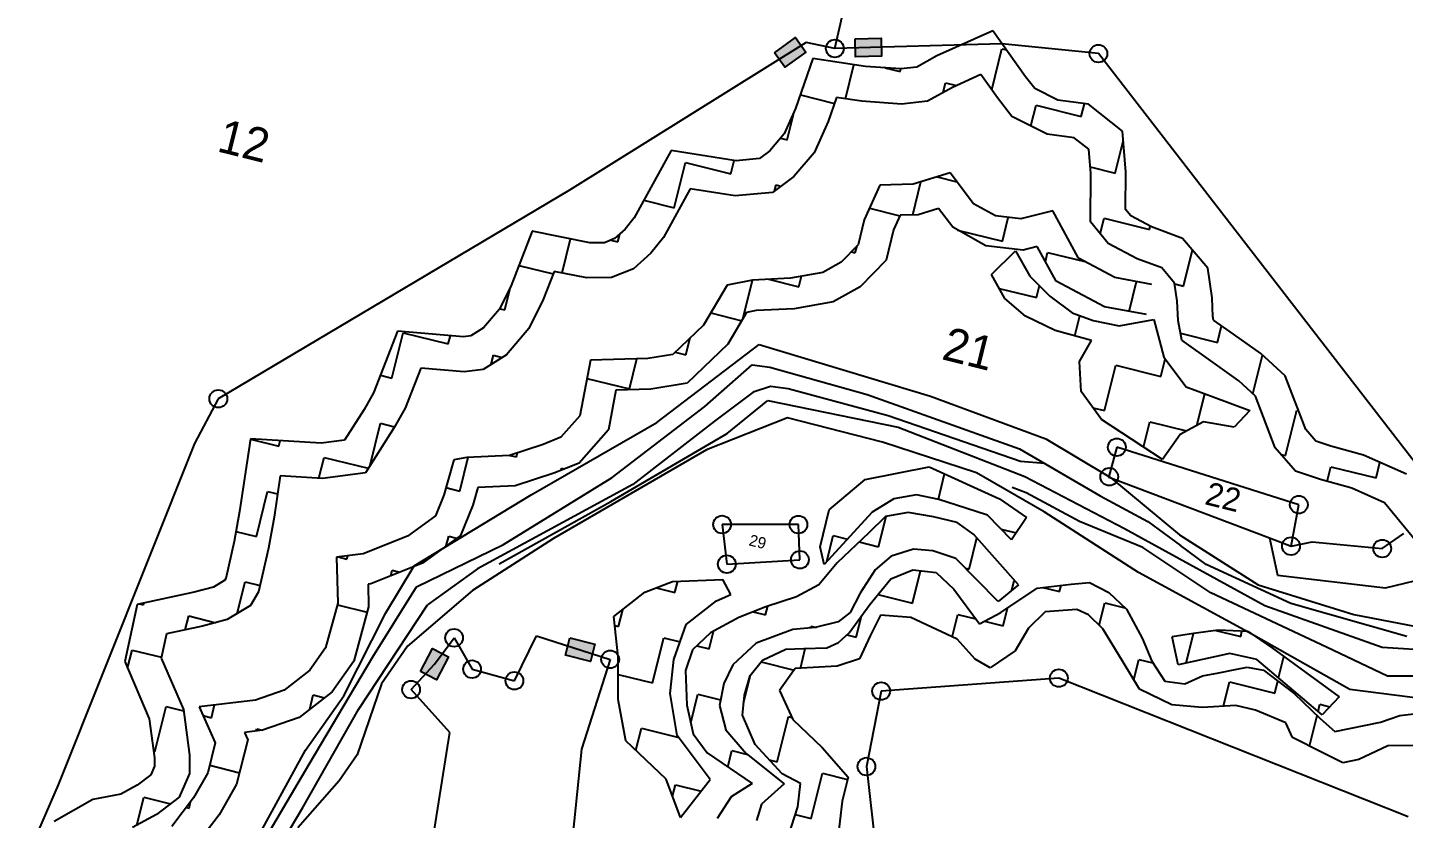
# Model space of a CAD drawing. Header units: metres. Extents: x 312545 to 317295, y 1913851 to 1916479.
# Drawn here: x 315189 to 315928, y 1914671 to 1915096 of the extents above; entities that cross this region are included whole.
import ezdxf

# ---------------------------------------------------------------- set-up
doc = ezdxf.new("R2010")
doc.units = ezdxf.units.M
for name, color, linetype in [('LINE_WATER', 4, 'Continuous'), ('POLY_HATCH', 12, 'Continuous'), ('POLY_PARCEL', 6, 'Continuous'), ('POLY_WATER', 4, 'Continuous'), ('TEXT_PARCEL', 7, 'Continuous')]:
    doc.layers.add(name, color=color, linetype=linetype)
doc.styles.add('TEXT_MAP', font='')
doc.styles.get('TEXT_MAP').set_extended_font_data('Kruti Dev 050')

msp = doc.modelspace()

# ---------------------------------------------------------------- hatches: boundary and pattern name
for points in [[(315606.74, 1915082.83), (315601.08, 1915090.64), (315589.79, 1915082.46), (315595.45, 1915074.65)], [(315647.38, 1915080.67), (315647.1, 1915090.31), (315633.16, 1915089.91), (315633.44, 1915080.27)], [(315491.04, 1914755.44), (315493.36, 1914764.8), (315479.82, 1914768.16), (315477.5, 1914758.8)], [(315414.72, 1914758), (315406.15, 1914762.43), (315399.75, 1914750.04), (315408.32, 1914745.61)]]:
    msp.add_hatch(color=256).paths.add_polyline_path(points)

# ---------------------------------------------------------------- linework, layer by layer
for points in [[(315589.79, 1915082.46), (315601.08, 1915090.64), (315606.74, 1915082.83), (315595.45, 1915074.65)], [(315633.16, 1915089.91), (315647.1, 1915090.31), (315647.38, 1915080.67), (315633.44, 1915080.27)], [(315479.82, 1914768.16), (315493.36, 1914764.8), (315491.04, 1914755.44), (315477.5, 1914758.8)], [(315399.75, 1914750.04), (315406.15, 1914762.43), (315414.72, 1914758), (315408.32, 1914745.61)]]:
    msp.add_lwpolyline(points, close=True)
for centre in [(315622.26, 1915084.77), (315763.84, 1915082.01), (315291.07, 1914896.6), (315773.76, 1914870.56), (315769.68, 1914854.7), (315871.5, 1914839.71), (315561.7, 1914829.05), (315602.7, 1914829.02), (315867.3, 1914817.42), (315916.31, 1914816.12), (315564.23, 1914807.75), (315603.48, 1914810.11), (315417.69, 1914768.18), (315501.57, 1914756.62), (315427.39, 1914751.33), (315450.14, 1914745.12), (315742.57, 1914746.57), (315394.61, 1914740.4), (315647.12, 1914739.58), (315639.22, 1914699.04)]:
    msp.add_circle(centre, 4.77)
at = {"layer": 'LINE_WATER'}
for p, q in [((315552.43, 1914892.52), (315577.78, 1914914.85)), ((315577.78, 1914914.85), (315587.36, 1914913.53)), ((315587.36, 1914913.53), (315639.6, 1914898.81)), ((315578.4, 1914900.21), (315557.53, 1914884.54)), ((315587.63, 1914903.22), (315578.4, 1914900.21)), ((315597.21, 1914901.91), (315587.63, 1914903.22)), ((315650.95, 1914887.52), (315597.21, 1914901.91)), ((315639.6, 1914898.81), (315721.52, 1914869.67)), ((315502.64, 1914854.35), (315552.43, 1914892.52)), ((315564.39, 1914878.02), (315586.33, 1914895.72)), ((315586.33, 1914895.72), (315656.22, 1914881.31)), ((315557.53, 1914884.54), (315513.72, 1914850.54)), ((315721.95, 1914862.85), (315650.95, 1914887.52)), ((315501.9, 1914841.49), (315564.39, 1914878.02)), ((315656.22, 1914881.31), (315724.29, 1914854.83)), ((315721.52, 1914869.67), (315764.79, 1914844.46)), ((315735.06, 1914861.78), (315721.95, 1914862.85)), ((315444.18, 1914818.32), (315502.64, 1914854.35)), ((315724.29, 1914854.83), (315777.92, 1914826.86)), ((315513.72, 1914850.54), (315430.31, 1914805.16)), ((315724.97, 1914845.99), (315717.46, 1914848.98)), ((315753.73, 1914830.74), (315724.97, 1914845.99)), ((315441.92, 1914807.89), (315501.9, 1914841.49)), ((315764.79, 1914844.46), (315790.39, 1914830.69)), ((315787.76, 1914816.66), (315753.73, 1914830.74)), ((315777.92, 1914826.86), (315853.16, 1914785.53)), ((315790.39, 1914830.69), (315808, 1914817.74)), ((315397.52, 1914795.62), (315444.18, 1914818.32)), ((315824.18, 1914792.42), (315787.76, 1914816.66)), ((315821.65, 1914807.57), (315808, 1914817.74)), ((315430.31, 1914805.16), (315403.5, 1914785.85)), ((315867.22, 1914786.58), (315821.65, 1914807.57)), ((315374.04, 1914757.99), (315397.52, 1914795.62)), ((315886.28, 1914763.25), (315824.18, 1914792.42)), ((315366.41, 1914729.67), (315403.5, 1914785.85)), ((315853.16, 1914785.53), (315916.21, 1914763.22)), ((315929.46, 1914768.89), (315867.22, 1914786.58)), ((315339.95, 1914700.39), (315374.04, 1914757.99)), ((315919.2, 1914747.67), (315886.28, 1914763.25)), ((315916.21, 1914763.22), (315977.54, 1914759.14)), ((315935.44, 1914747.53), (315919.2, 1914747.67)), ((315336.45, 1914677.07), (315366.41, 1914729.67)), ((315295.71, 1914625.59), (315339.95, 1914700.39)), ((315304.82, 1914623.76), (315336.45, 1914677.07))]:
    msp.add_line(p, q, dxfattribs=at)
at = {"layer": 'POLY_HATCH'}
for p, q in [((315707.14, 1915094.19), (315677.04, 1915080.75)), ((315724.71, 1915069.55), (315707.14, 1915094.19)), ((315610.52, 1915079.44), (315601.17, 1915052.49)), ((315638.77, 1915075.1), (315610.52, 1915079.44)), ((315657.62, 1915073.81), (315638.77, 1915075.1)), ((315677.04, 1915080.75), (315666.26, 1915074.81)), ((315666.26, 1915074.81), (315657.62, 1915073.81)), ((315700.76, 1915070.75), (315685.43, 1915063.9)), ((315709.61, 1915058.33), (315700.76, 1915070.75)), ((315729.62, 1915063.2), (315724.71, 1915069.55)), ((315685.43, 1915063.9), (315672.1, 1915056.56)), ((315742, 1915056.97), (315729.62, 1915063.2)), ((315623.15, 1915058.48), (315618.66, 1915045.53)), ((315636.69, 1915056.4), (315623.15, 1915058.48)), ((315658.06, 1915054.93), (315636.69, 1915056.4)), ((315672.1, 1915056.56), (315658.06, 1915054.93)), ((315717.36, 1915048.32), (315709.61, 1915058.33)), ((315758.44, 1915054.83), (315742, 1915056.97)), ((315776.78, 1915040.31), (315758.44, 1915054.83)), ((315601.17, 1915052.49), (315595.03, 1915038.84)), ((315618.66, 1915045.53), (315611.07, 1915028.68)), ((315736.4, 1915038.74), (315717.36, 1915048.32)), ((315595.03, 1915038.84), (315587.32, 1915029.81)), ((315750.85, 1915036.86), (315736.4, 1915038.74)), ((315778.52, 1915018.35), (315776.78, 1915040.31)), ((315758.69, 1915030.66), (315750.85, 1915036.86)), ((315759.72, 1915017.62), (315758.69, 1915030.66)), ((315534.41, 1915030.06), (315514.44, 1914993.76)), ((315569.32, 1915024.48), (315534.41, 1915030.06)), ((315581.72, 1915025.61), (315569.32, 1915024.48)), ((315587.32, 1915029.81), (315581.72, 1915025.61)), ((315611.07, 1915028.68), (315600.26, 1915016.02)), ((315600.26, 1915016.02), (315588.75, 1915007.38)), ((315684.23, 1915017.98), (315664.32, 1915011.88)), ((315696.68, 1915001.41), (315684.23, 1915017.98)), ((315759.67, 1914991.65), (315759.72, 1915017.62)), ((315778.48, 1914998.28), (315778.52, 1915018.35)), ((315544.5, 1915009.4), (315530.14, 1914983.29)), ((315568.69, 1915005.54), (315544.5, 1915009.4)), ((315646.43, 1915011.41), (315638.09, 1914992.64)), ((315664.32, 1915011.88), (315646.43, 1915011.41)), ((315588.75, 1915007.38), (315568.69, 1915005.54)), ((315708.53, 1914994.79), (315696.68, 1915001.41)), ((315514.44, 1914993.76), (315509.62, 1914987.71)), ((315657.27, 1914995.2), (315653.75, 1914987.27)), ((315667, 1914995.45), (315657.27, 1914995.2)), ((315678, 1914998.82), (315667, 1914995.45)), ((315685.59, 1914988.71), (315678, 1914998.82)), ((315722.25, 1914993.23), (315708.53, 1914994.79)), ((315739.27, 1914997.59), (315722.25, 1914993.23)), ((315753.18, 1914972.07), (315739.27, 1914997.59)), ((315781.3, 1914994.79), (315778.48, 1914998.28)), ((315792.29, 1914989.04), (315781.3, 1914994.79)), ((315459.69, 1914986.56), (315448.38, 1914957.47)), ((315490.72, 1914980.38), (315459.69, 1914986.56)), ((315509.62, 1914987.71), (315503.95, 1914982.64)), ((315638.09, 1914992.64), (315634.8, 1914979.36)), ((315653.75, 1914987.27), (315649.74, 1914971.09)), ((315703.38, 1914978.78), (315685.59, 1914988.71)), ((315769.12, 1914979.94), (315759.67, 1914991.65)), ((315808.98, 1914982.75), (315792.29, 1914989.04)), ((315498.49, 1914980.45), (315490.72, 1914980.38)), ((315503.95, 1914982.64), (315498.49, 1914980.45)), ((315530.14, 1914983.29), (315523.33, 1914974.76)), ((315634.8, 1914979.36), (315625.72, 1914969.96)), ((315784.59, 1914971.85), (315769.12, 1914979.94)), ((315822.59, 1914966.85), (315808.98, 1914982.75)), ((315523.33, 1914974.76), (315514.02, 1914966.42)), ((315723.4, 1914976.5), (315703.38, 1914978.78)), ((315706.33, 1914963.29), (315719.29, 1914976.01)), ((315719.29, 1914976.01), (315726.97, 1914962.46)), ((315730.93, 1914978.43), (315723.4, 1914976.5)), ((315741.07, 1914959.83), (315730.93, 1914978.43)), ((315772.69, 1914961.72), (315753.18, 1914972.07)), ((315797.84, 1914966.86), (315784.59, 1914971.85)), ((315471.49, 1914965.04), (315465.61, 1914949.89)), ((315488.96, 1914961.56), (315471.49, 1914965.04)), ((315514.02, 1914966.42), (315502.2, 1914961.69)), ((315615.77, 1914964.46), (315598.46, 1914961.4)), ((315625.72, 1914969.96), (315615.77, 1914964.46)), ((315649.74, 1914971.09), (315635.87, 1914956.73)), ((315804.78, 1914958.75), (315797.84, 1914966.86)), ((315824.95, 1914950.78), (315822.59, 1914966.85)), ((315448.38, 1914957.47), (315442.1, 1914944.76)), ((315502.2, 1914961.69), (315488.96, 1914961.56)), ((315564.4, 1914957.59), (315551.74, 1914936.21)), ((315577.96, 1914960.35), (315564.4, 1914957.59)), ((315598.46, 1914961.4), (315577.96, 1914960.35)), ((315635.87, 1914956.73), (315621.35, 1914948.7)), ((315713.57, 1914950.46), (315706.33, 1914963.29)), ((315726.97, 1914962.46), (315737.82, 1914951.8)), ((315767.19, 1914945.97), (315741.07, 1914959.83)), ((315792.62, 1914958), (315772.69, 1914961.72)), ((315806.2, 1914949.03), (315804.78, 1914958.75)), ((315465.61, 1914949.89), (315457.91, 1914934.33)), ((315724.71, 1914940.96), (315713.57, 1914950.46)), ((315737.82, 1914951.8), (315749.68, 1914942.74)), ((315825.36, 1914940.8), (315824.95, 1914950.78)), ((315442.1, 1914944.76), (315433.47, 1914934.66)), ((315574.86, 1914942.89), (315564.77, 1914925.85)), ((315580.04, 1914943.95), (315574.86, 1914942.89)), ((315600.32, 1914944.98), (315580.04, 1914943.95)), ((315621.35, 1914948.7), (315600.32, 1914944.98)), ((315749.68, 1914942.74), (315760.94, 1914938.72)), ((315789.6, 1914941.79), (315767.19, 1914945.97)), ((315806.62, 1914938.7), (315806.2, 1914949.03)), ((315433.47, 1914934.66), (315426.76, 1914930.44)), ((315551.74, 1914936.21), (315535.22, 1914920.45)), ((315740.6, 1914933.34), (315724.71, 1914940.96)), ((315760.94, 1914938.72), (315774.95, 1914935.86)), ((315774.95, 1914935.86), (315793.57, 1914939.21)), ((315793.57, 1914939.21), (315798.95, 1914918.87)), ((315808.59, 1914928.01), (315806.62, 1914938.7)), ((315825.7, 1914938.91), (315825.36, 1914940.8)), ((315836.35, 1914931.33), (315825.7, 1914938.91)), ((315387.33, 1914932.88), (315374.48, 1914899.73)), ((315422.72, 1914929.91), (315387.33, 1914932.88)), ((315426.76, 1914930.44), (315422.72, 1914929.91)), ((315457.91, 1914934.33), (315445.91, 1914920.27)), ((315760.1, 1914927.89), (315740.6, 1914933.34)), ((315753.63, 1914916.63), (315760.1, 1914927.89)), ((315825.44, 1914916.01), (315808.59, 1914928.01)), ((315851.02, 1914920.88), (315836.35, 1914931.33)), ((315445.91, 1914920.27), (315433.28, 1914912.33)), ((315535.22, 1914920.45), (315521.8, 1914918.26)), ((315564.77, 1914925.85), (315542.92, 1914904.99)), ((315864.21, 1914908.91), (315851.02, 1914920.88)), ((315399.78, 1914912.97), (315391.5, 1914891.6)), ((315423.16, 1914911.01), (315399.78, 1914912.97)), ((315490.91, 1914917.33), (315485.34, 1914887.46)), ((315521.8, 1914918.26), (315490.91, 1914917.33)), ((315754.53, 1914900.47), (315753.63, 1914916.63)), ((315798.95, 1914918.87), (315810.96, 1914903.02)), ((315839.21, 1914906.21), (315825.44, 1914916.01)), ((315433.28, 1914912.33), (315423.16, 1914911.01)), ((315542.92, 1914904.99), (315523.38, 1914901.8)), ((315848.25, 1914898.01), (315839.21, 1914906.21)), ((315875.21, 1914880.1), (315864.21, 1914908.91)), ((315374.48, 1914899.73), (315369.4, 1914890.88)), ((315504.69, 1914901.24), (315500.72, 1914879.95)), ((315523.38, 1914901.8), (315504.69, 1914901.24)), ((315765.53, 1914885.48), (315754.53, 1914900.47)), ((315810.96, 1914903.02), (315825.55, 1914897.57)), ((315825.55, 1914897.57), (315845.2, 1914890.24)), ((315858.84, 1914870.25), (315848.25, 1914898.01)), ((315369.4, 1914890.88), (315358.93, 1914874.36)), ((315391.5, 1914891.6), (315385.5, 1914881.16)), ((315845.2, 1914890.24), (315836.85, 1914881.28)), ((315485.34, 1914887.46), (315475.12, 1914875.89)), ((315798.2, 1914863.9), (315765.53, 1914885.48)), ((315820.38, 1914884.14), (315807.7, 1914877.48)), ((315836.85, 1914881.28), (315820.38, 1914884.14)), ((315385.5, 1914881.16), (315370.1, 1914856.87)), ((315475.12, 1914875.89), (315465.6, 1914872.12)), ((315500.72, 1914879.95), (315484.86, 1914862.01)), ((315807.7, 1914877.48), (315798.2, 1914863.9)), ((315880.65, 1914873.89), (315875.21, 1914880.1)), ((315308.33, 1914875), (315302.42, 1914836.03)), ((315346.35, 1914872.71), (315308.33, 1914875)), ((315358.93, 1914874.36), (315346.35, 1914872.71)), ((315465.6, 1914872.12), (315447.57, 1914866.18)), ((315869.8, 1914857.74), (315858.84, 1914870.25)), ((315888.69, 1914871.13), (315880.65, 1914873.89)), ((315906.22, 1914866.34), (315888.69, 1914871.13)), ((315417.55, 1914863.81), (315412.24, 1914844.9)), ((315424.62, 1914865.12), (315417.55, 1914863.81)), ((315447.57, 1914866.18), (315424.62, 1914865.12)), ((315484.86, 1914862.01), (315471.22, 1914856.61)), ((315929.29, 1914856.17), (315906.22, 1914866.34)), ((315324.34, 1914855.2), (315320.98, 1914833.03)), ((315347.01, 1914853.84), (315324.34, 1914855.2)), ((315370.1, 1914856.87), (315347.01, 1914853.84)), ((315471.22, 1914856.61), (315450.58, 1914849.8)), ((315638.6, 1914853.16), (315672.85, 1914859.97)), ((315672.85, 1914859.97), (315710.75, 1914842.92)), ((315883.15, 1914853.15), (315869.8, 1914857.74)), ((315430.49, 1914848.88), (315427.86, 1914839.5)), ((315450.58, 1914849.8), (315430.49, 1914848.88)), ((315619.26, 1914836.92), (315638.6, 1914853.16)), ((315899.91, 1914848.57), (315883.15, 1914853.15)), ((315917.58, 1914840.78), (315899.91, 1914848.57)), ((315412.24, 1914844.9), (315407.65, 1914833.78)), ((315427.86, 1914839.5), (315421.12, 1914823.21)), ((315654.02, 1914842.78), (315642.32, 1914835.73)), ((315666.1, 1914845.02), (315654.02, 1914842.78)), ((315678.07, 1914842.57), (315666.1, 1914845.02)), ((315692.63, 1914837.92), (315678.07, 1914842.57)), ((315710.75, 1914842.92), (315725.21, 1914832.89)), ((315943.1, 1914809.54), (315917.58, 1914840.78)), ((315302.42, 1914836.03), (315299.66, 1914819.98)), ((315320.98, 1914833.03), (315318.1, 1914816.28)), ((315407.65, 1914833.78), (315392.66, 1914822.79)), ((315614.34, 1914817.11), (315619.26, 1914836.92)), ((315642.32, 1914835.73), (315616.48, 1914807.57)), ((315649.55, 1914833.35), (315640.56, 1914824.58)), ((315661.63, 1914835.59), (315649.55, 1914833.35)), ((315675.2, 1914833.27), (315661.63, 1914835.59)), ((315688.03, 1914830.09), (315675.2, 1914833.27)), ((315704.24, 1914833.99), (315692.63, 1914837.92)), ((315717.21, 1914820.83), (315704.24, 1914833.99)), ((315725.21, 1914832.89), (315717.21, 1914820.83)), ((315640.56, 1914824.58), (315623.45, 1914808.4)), ((315696.92, 1914823.7), (315688.03, 1914830.09)), ((315720.95, 1914796.67), (315696.92, 1914823.7)), ((315299.66, 1914819.98), (315295.06, 1914799.97)), ((315318.1, 1914816.28), (315312.73, 1914792.91)), ((315392.66, 1914822.79), (315368.86, 1914813.37)), ((315421.12, 1914823.21), (315400.7, 1914808.23)), ((315616.48, 1914807.57), (315614.34, 1914817.11)), ((315368.86, 1914813.37), (315354.64, 1914811.52)), ((315354.64, 1914811.52), (315355.27, 1914786.85)), ((315652.44, 1914812.1), (315643.91, 1914804.73)), ((315664.52, 1914815.8), (315652.44, 1914812.1)), ((315674.9, 1914814.9), (315664.52, 1914815.8)), ((315687.26, 1914810.72), (315674.9, 1914814.9)), ((315710.04, 1914787.78), (315687.26, 1914810.72)), ((315400.7, 1914808.23), (315373.02, 1914797.27)), ((315623.45, 1914808.4), (315613.73, 1914796.67)), ((315643.91, 1914804.73), (315635.79, 1914792.24)), ((315652.31, 1914799.84), (315664.12, 1914804.72)), ((315664.12, 1914804.72), (315676.61, 1914803.3)), ((315676.61, 1914803.3), (315686.09, 1914794.25)), ((315288.39, 1914795.42), (315278.18, 1914792.69)), ((315294.57, 1914799.14), (315288.39, 1914795.42)), ((315295.06, 1914799.97), (315294.57, 1914799.14)), ((315373.02, 1914797.27), (315371.51, 1914797.08)), ((315371.51, 1914797.08), (315371.82, 1914784.84)), ((315520.19, 1914792.64), (315535.05, 1914798.52)), ((315535.05, 1914798.52), (315562.09, 1914799.46)), ((315566.32, 1914791.4), (315562.09, 1914799.46)), ((315613.73, 1914796.67), (315601.66, 1914790.24)), ((315640.98, 1914786.06), (315652.31, 1914799.84)), ((315686.09, 1914794.25), (315699.92, 1914775.76)), ((315720.95, 1914796.67), (315710.04, 1914787.78)), ((315711.47, 1914781.82), (315730.89, 1914794.86)), ((315730.89, 1914794.86), (315749.29, 1914796.99)), ((315749.29, 1914796.99), (315759.01, 1914797.93)), ((315759.01, 1914797.93), (315769.4, 1914792.57)), ((315278.18, 1914792.69), (315247.4, 1914786.1)), ((315312.73, 1914792.91), (315308.34, 1914785.48)), ((315355.27, 1914786.85), (315348.68, 1914762.74)), ((315503.54, 1914779.56), (315520.19, 1914792.64)), ((315542.43, 1914775.33), (315558.68, 1914788.06)), ((315558.68, 1914788.06), (315566.32, 1914791.4)), ((315601.66, 1914790.24), (315585.14, 1914784.91)), ((315635.79, 1914792.24), (315630.42, 1914781.85)), ((315769.4, 1914792.57), (315778.88, 1914783.52)), ((315247.4, 1914786.1), (315240.8, 1914755.42)), ((315308.34, 1914785.48), (315295.81, 1914777.94)), ((315371.82, 1914784.84), (315363.82, 1914755.58)), ((315505.84, 1914757.95), (315503.54, 1914779.56)), ((315585.14, 1914784.91), (315570.6, 1914779.09)), ((315630.42, 1914781.85), (315624.13, 1914776.72)), ((315629.98, 1914770.94), (315640.98, 1914786.06)), ((315646.82, 1914780.35), (315641.3, 1914769.27)), ((315663.12, 1914779.07), (315646.82, 1914780.35)), ((315699.92, 1914775.76), (315711.47, 1914781.82)), ((315735.31, 1914782.13), (315726.2, 1914773.33)), ((315752.25, 1914783.46), (315735.31, 1914782.13)), ((315758.45, 1914780.54), (315752.25, 1914783.46)), ((315766.29, 1914773.07), (315758.45, 1914780.54)), ((315778.88, 1914783.52), (315787.32, 1914768.04)), ((315282.58, 1914774.41), (315263.23, 1914770.26)), ((315295.81, 1914777.94), (315282.58, 1914774.41)), ((315535.69, 1914756.58), (315542.43, 1914775.33)), ((315570.6, 1914779.09), (315555.45, 1914770.8)), ((315599.7, 1914772.73), (315580, 1914765.34)), ((315611.65, 1914773.67), (315599.7, 1914772.73)), ((315624.13, 1914776.72), (315611.65, 1914773.67)), ((315687.91, 1914767.39), (315663.12, 1914779.07)), ((315726.2, 1914773.33), (315719.06, 1914761.27)), ((315777.08, 1914755.18), (315766.29, 1914773.07)), ((315828.12, 1914772.38), (315814.87, 1914770.46)), ((315844.34, 1914771.55), (315828.12, 1914772.38)), ((315263.23, 1914770.26), (315260.45, 1914757.32)), ((315555.45, 1914770.8), (315545.85, 1914761.66)), ((315580, 1914765.34), (315567.38, 1914753.59)), ((315617.91, 1914762.77), (315624.21, 1914765.67)), ((315624.21, 1914765.67), (315629.98, 1914770.94)), ((315641.3, 1914769.27), (315635.47, 1914756.89)), ((315697.71, 1914756.67), (315687.91, 1914767.39)), ((315787.32, 1914768.04), (315792.6, 1914755.57)), ((315814.87, 1914770.46), (315803.47, 1914768.65)), ((315806.66, 1914753.73), (315803.47, 1914768.65)), ((315844.34, 1914771.55), (315857.44, 1914762.57)), ((315260.45, 1914757.32), (315272.28, 1914729.74)), ((315348.68, 1914762.74), (315340.19, 1914750.75)), ((315505.89, 1914734.99), (315505.84, 1914757.95)), ((315545.85, 1914761.66), (315542.05, 1914750.56)), ((315583.36, 1914756.27), (315595.97, 1914762.08)), ((315595.97, 1914762.08), (315605.56, 1914762.49)), ((315605.56, 1914762.49), (315617.91, 1914762.77)), ((315719.06, 1914761.27), (315705.72, 1914752.14)), ((315834.38, 1914759.69), (315806.66, 1914753.73)), ((315849.03, 1914756.63), (315834.38, 1914759.69)), ((315857.44, 1914762.57), (315893.11, 1914736.51)), ((315240.8, 1914755.42), (315253.98, 1914724.7)), ((315340.19, 1914750.75), (315326.5, 1914740.05)), ((315363.82, 1914755.58), (315352.25, 1914739.24)), ((315533.75, 1914738.21), (315535.69, 1914756.58)), ((315542.05, 1914750.56), (315542.7, 1914732.07)), ((315567.38, 1914753.59), (315562.67, 1914743.6)), ((315576.81, 1914747.86), (315583.36, 1914756.27)), ((315600.93, 1914751.63), (315592.49, 1914739.9)), ((315623.42, 1914752.97), (315600.93, 1914751.63)), ((315635.47, 1914756.89), (315623.42, 1914752.97)), ((315705.72, 1914752.14), (315697.71, 1914756.67)), ((315785.92, 1914740.55), (315777.08, 1914755.18)), ((315792.6, 1914755.57), (315799.45, 1914744.94)), ((315828.48, 1914749.46), (315837.28, 1914751.19)), ((315837.28, 1914751.19), (315843.72, 1914752.38)), ((315843.72, 1914752.38), (315852.58, 1914750.75)), ((315884.04, 1914726.74), (315849.03, 1914756.63)), ((315852.58, 1914750.75), (315869.03, 1914738.3)), ((315562.67, 1914743.6), (315560.33, 1914731.91)), ((315573.68, 1914737.47), (315576.81, 1914747.86)), ((315799.45, 1914744.94), (315810.23, 1914743.39)), ((315810.23, 1914743.39), (315819.68, 1914747.74)), ((315819.68, 1914747.74), (315828.48, 1914749.46)), ((315326.5, 1914740.05), (315311.06, 1914734.68)), ((315352.25, 1914739.24), (315334.5, 1914725.37)), ((315510, 1914712.93), (315505.89, 1914734.99)), ((315537.62, 1914715.78), (315533.75, 1914738.21)), ((315572.65, 1914726.57), (315573.68, 1914737.47)), ((315592.49, 1914739.9), (315599.69, 1914724.28)), ((315803.21, 1914732.11), (315785.92, 1914740.55)), ((315869.03, 1914738.3), (315882.99, 1914724.8)), ((315893.11, 1914736.51), (315884.04, 1914726.74)), ((315272.28, 1914729.74), (315275.54, 1914705.08)), ((315311.06, 1914734.68), (315280.75, 1914731.16)), ((315280.75, 1914731.16), (315289.45, 1914711.84)), ((315542.7, 1914732.07), (315546.19, 1914716.54)), ((315560.33, 1914731.91), (315563.77, 1914718.78)), ((315819.5, 1914730.84), (315803.21, 1914732.11)), ((315837.75, 1914731.84), (315819.5, 1914730.84)), ((315848.19, 1914729.26), (315837.75, 1914731.84)), ((315864.5, 1914722.45), (315848.19, 1914729.26)), ((315253.98, 1914724.7), (315256.75, 1914703.72)), ((315334.5, 1914725.37), (315314.76, 1914718.5)), ((315579.38, 1914710.95), (315572.65, 1914726.57)), ((315599.69, 1914724.28), (315615.37, 1914709.34)), ((315868.1, 1914714.64), (315864.5, 1914722.45)), ((315882.99, 1914724.8), (315890.76, 1914717.85)), ((315890.76, 1914717.85), (315915.45, 1914722.89)), ((315915.45, 1914722.89), (315925.82, 1914726.45)), ((315925.82, 1914726.45), (315933.31, 1914727.38)), ((315306.84, 1914713.41), (315300.91, 1914689.5)), ((315314.76, 1914718.5), (315305.05, 1914717.38)), ((315305.05, 1914717.38), (315306.84, 1914713.41)), ((315531.68, 1914692.26), (315510, 1914712.93)), ((315555.3, 1914692.02), (315537.62, 1914715.78)), ((315546.19, 1914716.54), (315553.61, 1914706.32)), ((315563.77, 1914718.78), (315574.57, 1914706.06)), ((315884.09, 1914706.53), (315868.1, 1914714.64)), ((315289.45, 1914711.84), (315285.45, 1914695.67)), ((315553.61, 1914706.32), (315577.82, 1914689.85)), ((315574.57, 1914706.06), (315595.1, 1914689.81)), ((315593.87, 1914695.09), (315579.38, 1914710.95)), ((315615.37, 1914709.34), (315629.42, 1914693.41)), ((315895.18, 1914701.01), (315884.09, 1914706.53)), ((315919.23, 1914710.17), (315903.75, 1914702.8)), ((315938.28, 1914710.32), (315919.23, 1914710.17)), ((315256.81, 1914699.18), (315254.76, 1914694.62)), ((315256.75, 1914703.72), (315256.81, 1914699.18)), ((315275.54, 1914705.08), (315275.66, 1914695.25)), ((315903.75, 1914702.8), (315895.18, 1914701.01)), ((315254.76, 1914694.62), (315247.52, 1914689.04)), ((315275.66, 1914695.25), (315269.97, 1914682.61)), ((315285.45, 1914695.67), (315277.82, 1914682.24)), ((315539.31, 1914671.75), (315531.68, 1914692.26)), ((315539.31, 1914671.75), (315555.3, 1914692.02)), ((315603.73, 1914689.85), (315593.87, 1914695.09)), ((315629.42, 1914693.41), (315626.19, 1914680.38)), ((315238.62, 1914684.15), (315223.74, 1914681.39)), ((315247.52, 1914689.04), (315238.62, 1914684.15)), ((315300.91, 1914689.5), (315291.61, 1914673.12)), ((315577.82, 1914689.85), (315566.6, 1914682.8)), ((315595.1, 1914689.81), (315582.9, 1914678.89)), ((315602.31, 1914677.37), (315603.73, 1914689.85)), ((315223.74, 1914681.39), (315202.84, 1914669.49)), ((315269.97, 1914682.61), (315257.85, 1914673.26)), ((315277.82, 1914682.24), (315266.02, 1914666.78)), ((315566.6, 1914682.8), (315558.98, 1914671.07)), ((315582.9, 1914678.89), (315580.16, 1914670.09)), ((315597.35, 1914661.87), (315602.31, 1914677.37)), ((315626.19, 1914680.38), (315623.63, 1914658.9)), ((315257.85, 1914673.26), (315245.02, 1914666.22)), ((315291.61, 1914673.12), (315278.28, 1914655.66))]:
    msp.add_line(p, q, dxfattribs=at)
at = {"layer": 'POLY_HATCH', "linetype": 'Continuous'}
for p, q in [((315706.58, 1915062.58), (315712.04, 1915084.59)), ((315712.04, 1915084.59), (315714.4, 1915084.01)), ((315627.95, 1915057.74), (315632.49, 1915076.06)), ((315649.07, 1915074.39), (315657.38, 1915072.33)), ((315657.38, 1915072.33), (315657.75, 1915073.82)), ((315680.42, 1915061.14), (315681.7, 1915066.3)), ((315681.7, 1915066.3), (315687.55, 1915064.85)), ((315603.72, 1915059.83), (315622.04, 1915055.28)), ((315727.58, 1915043.17), (315730.33, 1915054.24)), ((315730.33, 1915054.24), (315754.65, 1915048.21)), ((315754.65, 1915048.21), (315756.35, 1915055.1)), ((315596.69, 1915035.76), (315600.42, 1915050.83)), ((315593.14, 1915036.63), (315596.69, 1915035.76)), ((315772.93, 1915017.87), (315777.2, 1915035.07)), ((315535.99, 1914999.18), (315542.02, 1915023.5)), ((315542.02, 1915023.5), (315566.34, 1915017.47)), ((315566.34, 1915017.47), (315568.13, 1915024.67)), ((315759.43, 1915021.22), (315772.93, 1915017.87)), ((315589.86, 1915008.21), (315590.66, 1915011.44)), ((315590.66, 1915011.44), (315593.29, 1915010.79)), ((315664.11, 1914995.38), (315668.52, 1915013.16)), ((315677.15, 1915015.81), (315687.86, 1915013.15)), ((315519.65, 1915003.23), (315535.99, 1914999.18)), ((315640.91, 1914998.98), (315657.16, 1914994.95)), ((315712.24, 1914981.29), (315715.39, 1914994.01)), ((315688.19, 1914987.26), (315712.24, 1914981.29)), ((315764.84, 1914985.24), (315766.9, 1914993.55)), ((315766.9, 1914993.55), (315791.22, 1914987.52)), ((315791.22, 1914987.52), (315791.68, 1914989.36)), ((315475.7, 1914964.2), (315480.23, 1914982.47)), ((315501.9, 1914981.82), (315505.65, 1914980.89)), ((315505.65, 1914980.89), (315506.69, 1914985.09)), ((315631.15, 1914975.59), (315633.26, 1914975.06)), ((315633.26, 1914975.06), (315634.16, 1914978.7)), ((315735.34, 1914970.35), (315736.56, 1914975.26)), ((315736.56, 1914975.26), (315756.48, 1914970.33)), ((315809.51, 1914957.18), (315814.31, 1914976.53)), ((315452.57, 1914968.24), (315470.97, 1914963.68)), ((315444.96, 1914944.32), (315448.05, 1914956.8)), ((315572.8, 1914939.4), (315577.99, 1914960.36)), ((315586.69, 1914960.8), (315602.92, 1914956.78)), ((315602.92, 1914956.78), (315604.32, 1914962.44)), ((315730.53, 1914950.95), (315732.13, 1914957.4)), ((315780.31, 1914943.52), (315784.29, 1914959.56)), ((315804.84, 1914958.33), (315809.51, 1914957.18)), ((315710.49, 1914955.92), (315730.53, 1914950.95)), ((315442.21, 1914945), (315444.96, 1914944.32)), ((315555.58, 1914942.7), (315572.3, 1914938.56)), ((315751.24, 1914930.37), (315753.93, 1914941.22)), ((315827.8, 1914926.83), (315830.03, 1914935.83)), ((315384.26, 1914907.74), (315390.29, 1914932.06)), ((315390.29, 1914932.06), (315414.61, 1914926.03)), ((315414.61, 1914926.03), (315415.72, 1914930.5)), ((315542.22, 1914920.2), (315544.47, 1914929.28)), ((315807.9, 1914931.76), (315827.8, 1914926.83)), ((315437.72, 1914915.12), (315438.93, 1914920)), ((315438.93, 1914920), (315443.62, 1914918.84)), ((315536.46, 1914921.63), (315542.22, 1914920.2)), ((315846.79, 1914899.33), (315851.93, 1914920.06)), ((315511.88, 1914901.91), (315515.89, 1914918.08)), ((315767.11, 1914890.26), (315773.13, 1914914.57)), ((315773.13, 1914914.57), (315797.45, 1914908.54)), ((315797.45, 1914908.54), (315799.75, 1914917.82)), ((315378.17, 1914909.25), (315384.26, 1914907.74)), ((315489.09, 1914907.56), (315511.88, 1914901.91)), ((315816.74, 1914882.22), (315820.97, 1914899.28)), ((315760.89, 1914891.8), (315767.11, 1914890.26)), ((315864.37, 1914866.14), (315870.4, 1914890.46)), ((315870.4, 1914890.46), (315871.34, 1914890.22)), ((315372.64, 1914860.88), (315378.23, 1914883.43)), ((315378.23, 1914883.43), (315385.73, 1914881.57)), ((315788.04, 1914870.6), (315791.42, 1914884.23)), ((315791.42, 1914884.23), (315811.21, 1914879.32)), ((315308.32, 1914874.95), (315323.57, 1914871.17)), ((315323.57, 1914871.17), (315324.28, 1914874.04)), ((315345.11, 1914853.95), (315347.89, 1914865.14)), ((315347.89, 1914865.14), (315371.62, 1914859.25)), ((315420.84, 1914847.05), (315425.33, 1914865.16)), ((315447.67, 1914866.21), (315451.19, 1914865.34)), ((315451.19, 1914865.34), (315451.73, 1914867.55)), ((315861.91, 1914866.75), (315864.37, 1914866.14)), ((315913.01, 1914854.08), (315915.08, 1914862.43)), ((315475.23, 1914858.2), (315475.5, 1914859.31)), ((315475.5, 1914859.31), (315477.06, 1914858.92)), ((315677.86, 1914842.62), (315681.23, 1914856.2)), ((315886.72, 1914852.17), (315888.69, 1914860.11)), ((315888.69, 1914860.11), (315913.01, 1914854.08)), ((315311.51, 1914822.53), (315317.54, 1914846.85)), ((315317.54, 1914846.85), (315322.87, 1914845.53)), ((315413.37, 1914848.9), (315420.84, 1914847.05)), ((315651.75, 1914841.42), (315651.76, 1914841.42)), ((315651.75, 1914841.41), (315651.75, 1914841.42)), ((315645.72, 1914817.1), (315649.76, 1914833.39)), ((315300.56, 1914825.25), (315311.51, 1914822.53)), ((315711.52, 1914826.6), (315719.7, 1914824.57)), ((315413.55, 1914817.66), (315414.81, 1914822.73)), ((315414.81, 1914822.73), (315419.04, 1914821.68)), ((315617.94, 1914809.17), (315621.4, 1914823.13)), ((315621.4, 1914823.13), (315629.02, 1914821.24)), ((315635.37, 1914819.67), (315645.72, 1914817.1)), ((315694.35, 1914805.05), (315698.53, 1914821.89)), ((315355.48, 1914811.63), (315360.15, 1914810.47)), ((315360.15, 1914810.47), (315360.6, 1914812.29)), ((315383.74, 1914801.52), (315384.46, 1914804.45)), ((315384.46, 1914804.45), (315388.56, 1914803.43)), ((315664.01, 1914786.76), (315668.34, 1914804.24)), ((315692.41, 1914805.53), (315694.35, 1914805.05)), ((315301.27, 1914781.23), (315305.48, 1914798.22)), ((315305.48, 1914798.22), (315313.5, 1914796.23)), ((315526.35, 1914795.08), (315536.39, 1914792.59)), ((315536.39, 1914792.59), (315537.89, 1914798.62)), ((315717.37, 1914793.75), (315718.67, 1914799.02)), ((315718.67, 1914799.02), (315718.92, 1914798.96)), ((315733.99, 1914795.22), (315742.99, 1914792.99)), ((315742.99, 1914792.99), (315743.82, 1914796.36)), ((315250.82, 1914785.96), (315251.05, 1914786.88)), ((315645.36, 1914791.38), (315664.01, 1914786.76)), ((315764.33, 1914774.94), (315767.31, 1914786.96)), ((315767.31, 1914786.96), (315778.07, 1914784.29)), ((315248.93, 1914786.43), (315250.82, 1914785.96)), ((315273.27, 1914772.41), (315275.14, 1914779.93)), ((315275.14, 1914779.93), (315289.72, 1914776.31)), ((315355.02, 1914785.93), (315371.03, 1914781.96)), ((315506.05, 1914774.3), (315508.28, 1914783.28)), ((315578.34, 1914782.19), (315585.03, 1914780.53)), ((315585.03, 1914780.53), (315586.2, 1914785.25)), ((315633.66, 1914768.47), (315636.49, 1914779.89)), ((315685.32, 1914768.61), (315688.33, 1914780.73)), ((315688.33, 1914780.73), (315698, 1914778.33)), ((315712.64, 1914774.7), (315714.99, 1914784.18)), ((315504.04, 1914774.8), (315506.05, 1914774.3)), ((315609.09, 1914773.47), (315609.35, 1914774.5)), ((315609.35, 1914774.5), (315612.17, 1914773.8)), ((315702.63, 1914777.18), (315712.64, 1914774.7)), ((315826.85, 1914772.19), (315840.26, 1914768.87)), ((315524.34, 1914743.95), (315530.37, 1914768.27)), ((315530.37, 1914768.27), (315539.11, 1914766.1)), ((315554.68, 1914762.24), (315557.02, 1914771.66)), ((315628.64, 1914769.72), (315633.66, 1914768.47)), ((315810.92, 1914754.65), (315814.84, 1914770.46)), ((315840.26, 1914768.87), (315840.96, 1914771.73)), ((315242.35, 1914751.81), (315244.79, 1914761.64)), ((315244.79, 1914761.64), (315260.53, 1914757.74)), ((315348.05, 1914761.85), (315348.09, 1914761.84)), ((315348.09, 1914761.84), (315348.11, 1914761.94)), ((315548.16, 1914763.86), (315554.68, 1914762.24)), ((315603.72, 1914751.79), (315606.37, 1914762.51)), ((315860.59, 1914746.76), (315863.42, 1914758.2)), ((315582.62, 1914755.31), (315600.41, 1914750.9)), ((315782.86, 1914745.6), (315785.59, 1914756.61)), ((315785.59, 1914756.61), (315793.13, 1914754.74)), ((315505.86, 1914748.53), (315524.34, 1914743.95)), ((315573.26, 1914733.08), (315576.98, 1914748.08)), ((315830.98, 1914731.47), (315834.23, 1914744.55)), ((315834.23, 1914744.55), (315858.54, 1914738.52)), ((315858.54, 1914738.52), (315860.15, 1914745.02)), ((315340.14, 1914729.78), (315342.06, 1914737.52)), ((315342.06, 1914737.52), (315348.13, 1914736.02)), ((315544.84, 1914722.55), (315548.65, 1914737.92)), ((315548.65, 1914737.92), (315560.92, 1914734.88)), ((315257.05, 1914706.98), (315263.08, 1914731.29)), ((315263.08, 1914731.29), (315272.38, 1914728.99)), ((315287.4, 1914725.27), (315289.1, 1914732.13)), ((315881.89, 1914728.58), (315882.86, 1914732.5)), ((315882.86, 1914732.5), (315888.16, 1914731.18)), ((315282.91, 1914726.38), (315287.4, 1914725.27)), ((315591.26, 1914701.55), (315597.29, 1914725.87)), ((315597.29, 1914725.87), (315599.18, 1914725.4)), ((315877.28, 1914709.98), (315881.35, 1914726.39)), ((315311.44, 1914718.12), (315311.71, 1914719.24)), ((315311.71, 1914719.24), (315314.7, 1914718.5)), ((315515.37, 1914707.81), (315518.31, 1914719.64)), ((315518.31, 1914719.64), (315538.47, 1914714.64)), ((315256.3, 1914707.16), (315257.05, 1914706.98)), ((315564.75, 1914698.74), (315566.94, 1914707.58)), ((315566.94, 1914707.58), (315575.26, 1914705.52)), ((315286.44, 1914699.69), (315302.45, 1914695.72)), ((315587.01, 1914702.6), (315591.26, 1914701.55)), ((315609.55, 1914671.2), (315615.57, 1914695.52)), ((315615.57, 1914695.52), (315629.11, 1914692.16)), ((315535.07, 1914683.14), (315536.59, 1914689.29)), ((315536.59, 1914689.29), (315550.44, 1914685.86)), ((315247.25, 1914667.44), (315251.02, 1914682.66)), ((315251.02, 1914682.66), (315265.41, 1914679.09)), ((315273.83, 1914677.01), (315275.34, 1914676.63)), ((315275.34, 1914676.63), (315276.2, 1914680.12)), ((315601.02, 1914673.32), (315609.55, 1914671.2))]:
    msp.add_line(p, q, dxfattribs=at)
at = {"layer": 'POLY_PARCEL'}
for p, q in [((315622.26, 1915084.77), (315636.14, 1915145.43)), ((315606.87, 1915088.01), (315479.63, 1915008.67)), ((315622.26, 1915084.77), (315606.87, 1915088.01)), ((315711.96, 1915087.36), (315622.26, 1915084.77)), ((315763.84, 1915082.01), (315711.96, 1915087.36)), ((315942.56, 1914851.15), (315763.84, 1915082.01)), ((315479.63, 1915008.67), (315291.07, 1914896.6)), ((315291.07, 1914896.6), (315278.19, 1914872.65)), ((315278.19, 1914872.65), (315204.96, 1914689.24)), ((315773.76, 1914870.56), (315769.43, 1914854.84)), ((315871.5, 1914839.71), (315773.76, 1914870.56)), ((315769.43, 1914854.84), (315769.33, 1914854.48)), ((315769.33, 1914854.48), (315770.46, 1914854.05)), ((315770.46, 1914854.05), (315855.67, 1914821.82)), ((315867.3, 1914817.42), (315871.5, 1914839.71)), ((315561.7, 1914829.05), (315564.23, 1914807.75)), ((315602.7, 1914829.02), (315561.7, 1914829.05)), ((315603.48, 1914810.11), (315602.7, 1914829.02)), ((315916.31, 1914816.12), (315927.92, 1914824.21)), ((315855.67, 1914821.82), (315860.1, 1914801.79)), ((315855.67, 1914821.82), (315867.3, 1914817.42)), ((315867.3, 1914817.42), (315878.74, 1914819.79)), ((315878.74, 1914819.79), (315916.31, 1914816.12)), ((315564.23, 1914807.75), (315603.48, 1914810.11)), ((315918.12, 1914794.96), (316004.76, 1914816.19)), ((315860.1, 1914801.79), (315918.12, 1914794.96)), ((315407.24, 1914754.02), (315417.69, 1914768.18)), ((315417.69, 1914768.18), (315427.39, 1914751.33)), ((315450.14, 1914745.12), (315461.93, 1914769.34)), ((315461.93, 1914769.34), (315501.57, 1914756.62)), ((315394.61, 1914740.4), (315407.24, 1914754.02)), ((315427.39, 1914751.33), (315450.14, 1914745.12)), ((315501.57, 1914756.62), (315486.16, 1914708.46)), ((315742.57, 1914746.57), (315647.12, 1914739.58)), ((315930.18, 1914672.08), (315742.57, 1914746.57)), ((315415.49, 1914717.32), (315394.61, 1914740.4)), ((315647.12, 1914739.58), (315639.22, 1914699.04)), ((315396.56, 1914599), (315415.49, 1914717.32)), ((315486.16, 1914708.46), (315479.77, 1914645.36)), ((315639.22, 1914699.04), (315647.23, 1914627.64)), ((315204.96, 1914689.24), (315188.57, 1914651.15))]:
    msp.add_line(p, q, dxfattribs=at)
at = {"layer": 'POLY_WATER'}
for p, q in [((315526.65, 1914883.83), (315581.58, 1914925.79)), ((315581.58, 1914925.79), (315673.57, 1914898.09)), ((315673.57, 1914898.09), (315735.57, 1914875.16)), ((315459.13, 1914844.98), (315526.65, 1914883.83)), ((315596.76, 1914886.45), (315553.3, 1914869.21)), ((315647.84, 1914873.34), (315596.76, 1914886.45)), ((315553.3, 1914869.21), (315471.13, 1914821.55)), ((315698.3, 1914856.75), (315647.84, 1914873.34)), ((315735.57, 1914875.16), (315769.43, 1914854.84)), ((315734.71, 1914835.8), (315698.3, 1914856.75)), ((315769.43, 1914854.84), (315769.68, 1914854.7)), ((315769.68, 1914854.7), (315770.46, 1914854.05)), ((315770.46, 1914854.05), (315807.38, 1914823.56)), ((315396.22, 1914806.77), (315459.13, 1914844.98)), ((315785.41, 1914803.21), (315734.71, 1914835.8)), ((315471.13, 1914821.55), (315427.69, 1914793.63)), ((315807.38, 1914823.56), (315849.68, 1914796.62)), ((315381.08, 1914781.62), (315396.22, 1914806.77)), ((315844.29, 1914771.27), (315785.41, 1914803.21)), ((315849.68, 1914796.62), (315900.97, 1914780.79)), ((315427.69, 1914793.63), (315392.65, 1914763.63)), ((315358.43, 1914736.99), (315381.08, 1914781.62)), ((315900.97, 1914780.79), (315974.06, 1914766.67)), ((315898.97, 1914740.37), (315844.29, 1914771.27)), ((315392.65, 1914763.63), (315378.75, 1914743.51)), ((315378.75, 1914743.51), (315365.74, 1914705.38)), ((315337.85, 1914707.85), (315358.43, 1914736.99)), ((315939.54, 1914735.2), (315898.97, 1914740.37)), ((315302.04, 1914642.46), (315337.85, 1914707.85)), ((315365.74, 1914705.38), (315356.02, 1914691.34)), ((315356.02, 1914691.34), (315333.75, 1914666.17))]:
    msp.add_line(p, q, dxfattribs=at)

# ---------------------------------------------------------------- texts
at = {"layer": 'TEXT_PARCEL', "style": 'TEXT_MAP'}
for s, height, p in [('12', 18.038, (315289.74, 1915029.65)), ('21', 18.038, (315679.07, 1914917.97)), ('22', 12.466, (315820.43, 1914840.05)), ('29', 6.071, (315575.71, 1914817.94))]:
    msp.add_text(s, height=height, rotation=346.07479, dxfattribs=at).set_placement(p)

doc.saveas('drawing.dxf')
